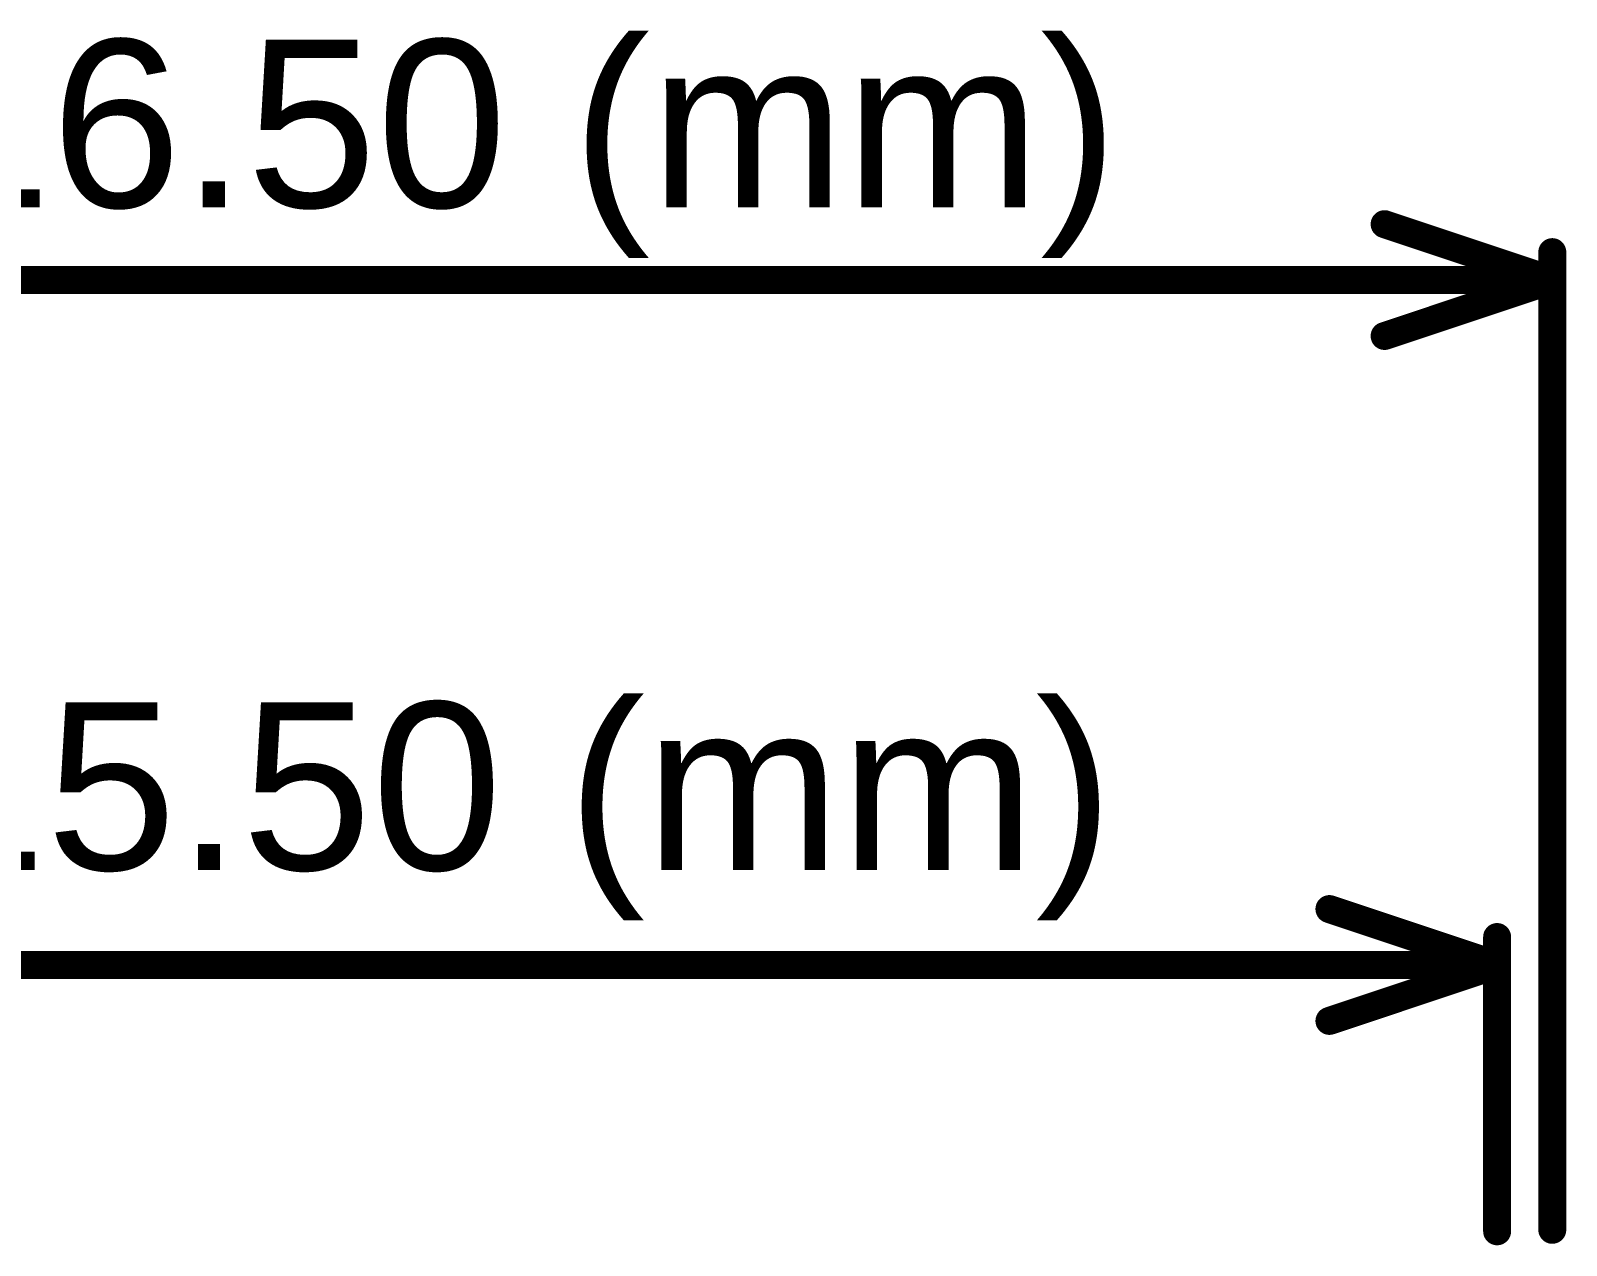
# Model space of a CAD drawing. Header units: millimetres. Extents: x 0 to 19.1, y 0 to 5.1.
# Drawn here: x 3.469 to 4.018, y 4.091 to 4.525 of the extents above; entities that cross this region are included whole.
import ezdxf

# ---------------------------------------------------------------- set-up
doc = ezdxf.new("R2010")
doc.units = ezdxf.units.MM
doc.header["$MEASUREMENT"] = 0
doc.layers.add('Mechanical1', color=6, linetype='Continuous')
doc.styles.add('Arial', font='', dxfattribs={"height": 0.2})
doc.styles.get('Arial').set_extended_font_data('Arial')

msp = doc.modelspace()

# ---------------------------------------------------------------- linework, layer by layer
at = {"layer": 'Mechanical1', "const_width": 0.01}
for points in [[(3.95347, 4.456), (4.01347, 4.436)], [(4.01347, 4.09627), (4.01347, 4.446)], [(3.36375, 4.436), (3.68861, 4.436)], [(3.68861, 4.436), (4.01347, 4.436)], [(3.95347, 4.416), (4.01347, 4.436)], [(3.93373, 4.211), (3.99373, 4.191)], [(3.99373, 4.09574), (3.99373, 4.201)], [(3.38349, 4.191), (3.68861, 4.191)], [(3.68861, 4.191), (3.99373, 4.191)], [(3.93373, 4.171), (3.99373, 4.191)]]:
    msp.add_lwpolyline(points, dxfattribs=at)
at = {"layer": 'Mechanical1', "const_width": 0.005}
for points in [[(3.95097, 4.456, 1), (3.95597, 4.456, 1)], [(4.01097, 4.446, 1), (4.01597, 4.446, 1)], [(3.68611, 4.436, 1), (3.69111, 4.436, 1)], [(3.68611, 4.436, 1), (3.69111, 4.436, 1)], [(4.01097, 4.436, 1), (4.01597, 4.436, 1)], [(4.01097, 4.436, 1), (4.01597, 4.436, 1)], [(4.01097, 4.436, 1), (4.01597, 4.436, 1)], [(3.95097, 4.416, 1), (3.95597, 4.416, 1)], [(3.93123, 4.211, 1), (3.93623, 4.211, 1)], [(3.99123, 4.201, 1), (3.99623, 4.201, 1)], [(3.68611, 4.191, 1), (3.69111, 4.191, 1)], [(3.68611, 4.191, 1), (3.69111, 4.191, 1)], [(3.99123, 4.191, 1), (3.99623, 4.191, 1)], [(3.99123, 4.191, 1), (3.99623, 4.191, 1)], [(3.99123, 4.191, 1), (3.99623, 4.191, 1)], [(3.93123, 4.171, 1), (3.93623, 4.171, 1)], [(3.99123, 4.09574, 1), (3.99623, 4.09574, 1)], [(4.01097, 4.09627, 1), (4.01597, 4.09627, 1)]]:
    msp.add_lwpolyline(points, format="xyb", close=True, dxfattribs=at)

# ---------------------------------------------------------------- texts
at = {"layer": 'Mechanical1', "style": 'Arial'}
for s, p in [('16.50 (mm)', (3.42975, 4.462)), ('15.50 (mm)', (3.428, 4.225))]:
    msp.add_text(s, height=0.06, dxfattribs=at).set_placement(p)

doc.saveas('drawing.dxf')
